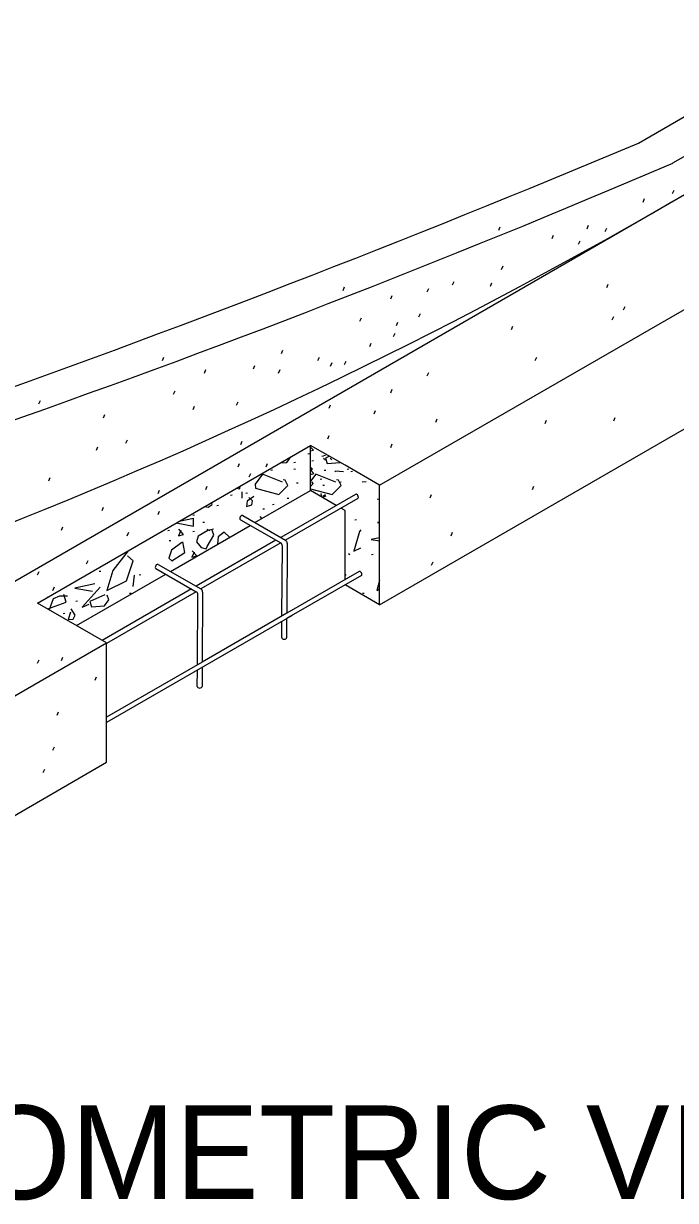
# Model space of a CAD drawing. Extents: x 1007 to 1035.5, y 1000.5 to 1021.5.
# Drawn here: x 1026.109 to 1027.778, y 1003.744 to 1006.76 of the extents above; entities that cross this region are included whole.
import ezdxf

# ---------------------------------------------------------------- set-up
doc = ezdxf.new("R2010")
doc.units = 0
doc.layers.add('Level 1', color=7, linetype='Continuous')

msp = doc.modelspace()

# ---------------------------------------------------------------- linework, layer by layer
at = {"layer": 'Level 1'}
for p, q in [((1027.6836, 1006.4534), (1028.2139, 1006.7596)), ((1027.7718, 1006.4023), (1028.3023, 1006.7086)), ((1024.3262, 1004.3151), (1028.3023, 1006.6108)), ((1027.7709, 1006.3238), (1027.7748, 1006.3324)), ((1027.0206, 1005.5767), (1028.2824, 1006.3052)), ((1027.6955, 1006.3023), (1027.6993, 1006.3109)), ((1027.3258, 1006.2304), (1027.3296, 1006.2391)), ((1027.5519, 1006.234), (1027.5558, 1006.2427)), ((1027.4622, 1006.2089), (1027.466, 1006.2176)), ((1027.5986, 1006.2268), (1027.6024, 1006.2355)), ((1027.5303, 1006.1945), (1027.5342, 1006.2032)), ((1027.3329, 1006.1298), (1027.3368, 1006.1385)), ((1027.2073, 1006.0903), (1027.2111, 1006.099)), ((1027.3042, 1006.0868), (1027.308, 1006.0954)), ((1027.6022, 1006.0832), (1027.606, 1006.0918)), ((1026.9272, 1006.076), (1026.931, 1006.0847)), ((1027.0493, 1006.0544), (1027.0531, 1006.0631)), ((1027.1426, 1006.0724), (1027.1464, 1006.0811)), ((1027.6453, 1006.0257), (1027.6491, 1006.0343)), ((1026.9703, 1005.997), (1026.9741, 1006.0057)), ((1027.0206, 1005.2704), (1028.2838, 1005.9998)), ((1027.1211, 1006.0078), (1027.1249, 1006.0164)), ((1027.6165, 1006.0005), (1027.6203, 1006.0092)), ((1027.0637, 1005.9862), (1027.0675, 1005.9948)), ((1027.358, 1005.9753), (1027.3618, 1005.984)), ((1026.9954, 1005.9323), (1026.9993, 1005.9409)), ((1027.0564, 1005.9574), (1027.0603, 1005.9661)), ((1026.7693, 1005.9143), (1026.7731, 1005.923)), ((1026.4641, 1005.8963), (1026.4679, 1005.905)), ((1026.6974, 1005.8748), (1026.7013, 1005.8835)), ((1026.8626, 1005.8964), (1026.8664, 1005.9051)), ((1026.8949, 1005.882), (1026.8988, 1005.8907)), ((1026.9308, 1005.8856), (1026.9346, 1005.8943)), ((1027.4191, 1005.8963), (1027.4229, 1005.905)), ((1026.5718, 1005.8641), (1026.5756, 1005.8728)), ((1026.762, 1005.8641), (1026.7658, 1005.8728)), ((1027.1426, 1005.8568), (1027.1464, 1005.8655)), ((1026.4928, 1005.8102), (1026.4966, 1005.8188)), ((1027.0493, 1005.8138), (1027.0531, 1005.8224)), ((1026.1481, 1005.785), (1026.1519, 1005.7937)), ((1026.6543, 1005.7814), (1026.6582, 1005.7901)), ((1026.3133, 1005.7491), (1026.3171, 1005.7578)), ((1026.543, 1005.7707), (1026.5468, 1005.7793)), ((1026.8913, 1005.7743), (1026.8952, 1005.7829)), ((1027.0062, 1005.7598), (1027.01, 1005.7685)), ((1027.1642, 1005.7383), (1027.168, 1005.747)), ((1027.4442, 1005.7348), (1027.448, 1005.7434)), ((1027.6201, 1005.7419), (1027.6239, 1005.7506)), ((1026.8878, 1005.6953), (1026.8916, 1005.7039)), ((1026.1444, 1005.2748), (1026.8438, 1005.6787)), ((1026.2953, 1005.6665), (1026.2992, 1005.6752)), ((1026.3707, 1005.6845), (1026.3745, 1005.6932)), ((1026.6651, 1005.6808), (1026.6689, 1005.6895)), ((1026.9322, 1005.6277), (1026.8438, 1005.6787)), ((1026.8438, 1005.563), (1026.8438, 1005.6787)), ((1027.0493, 1005.6737), (1027.0531, 1005.6823)), ((1026.6579, 1005.6234), (1026.6618, 1005.6321)), ((1026.6867, 1005.5983), (1026.6905, 1005.6069)), ((1026.7298, 1005.6234), (1026.7336, 1005.6321)), ((1027.0206, 1005.5767), (1026.9322, 1005.6277)), ((1026.1733, 1005.5875), (1026.1771, 1005.5962)), ((1027.0206, 1005.2704), (1027.0206, 1005.5767)), ((1026.4533, 1005.5552), (1026.4571, 1005.5638)), ((1026.5753, 1005.5659), (1026.5792, 1005.5746)), ((1026.7013, 1005.4808), (1026.8438, 1005.563)), ((1026.9587, 1005.5533), (1026.7672, 1005.4428)), ((1026.9096, 1005.525), (1026.8438, 1005.563)), ((1027.1498, 1005.5443), (1027.1537, 1005.553)), ((1027.4119, 1005.5659), (1027.4158, 1005.5746)), ((1026.3097, 1005.512), (1026.3135, 1005.5207)), ((1026.9647, 1005.543), (1026.7792, 1005.4358)), ((1026.9322, 1005.512), (1026.9216, 1005.5181)), ((1026.4533, 1005.5013), (1026.4571, 1005.5099)), ((1026.6643, 1005.4883), (1026.7672, 1005.4289)), ((1026.6702, 1005.4987), (1026.7792, 1005.4358)), ((1026.9322, 1005.335), (1026.9322, 1005.512)), ((1026.2056, 1005.4618), (1026.2094, 1005.4704)), ((1026.3743, 1005.4474), (1026.3782, 1005.4561)), ((1026.4848, 1005.3558), (1026.6893, 1005.4738)), ((1027.2037, 1005.4473), (1027.2075, 1005.456)), ((1026.7552, 1005.4358), (1026.5507, 1005.3178)), ((1026.7672, 1005.4289), (1026.5627, 1005.3108)), ((1026.7837, 1005.428), (1026.7826, 1005.2486)), ((1026.7705, 1005.2417), (1026.7717, 1005.4212)), ((1026.2702, 1005.3755), (1026.274, 1005.3842)), ((1026.4537, 1005.3737), (1026.5627, 1005.3108)), ((1027.1534, 1005.3719), (1027.1573, 1005.3806)), ((1026.1445, 1005.3468), (1026.1483, 1005.3555)), ((1026.2445, 1005.2171), (1026.4728, 1005.3488)), ((1026.4478, 1005.3633), (1026.5507, 1005.3039)), ((1026.9738, 1005.3451), (1026.7825, 1005.2348)), ((1026.9678, 1005.3555), (1026.7826, 1005.2486)), ((1026.184, 1005.3073), (1026.1878, 1005.316)), ((1026.5387, 1005.3108), (1026.3104, 1005.1791)), ((1027.0206, 1005.2704), (1026.9324, 1005.3213)), ((1026.3212, 1005.1728), (1026.1444, 1005.2748)), ((1026.5507, 1005.3039), (1026.3212, 1005.1714)), ((1026.5541, 1005.1167), (1026.5552, 1005.2962)), ((1026.5672, 1005.303), (1026.5661, 1005.1236)), ((1026.7826, 1005.2486), (1026.5661, 1005.1236)), ((1026.7963, 1005.2427), (1026.3212, 1004.9684)), ((1026.7702, 1005.1858), (1026.7704, 1005.2278)), ((1026.7825, 1005.2347), (1026.7823, 1005.1858)), ((1024.8358, 1004.3153), (1026.3212, 1005.1728)), ((1026.3212, 1004.8667), (1026.3212, 1005.1728)), ((1026.1445, 1005.1205), (1026.1483, 1005.1292)), ((1026.2056, 1005.1277), (1026.2094, 1005.1363)), ((1026.5661, 1005.1236), (1026.3212, 1004.9823)), ((1026.5537, 1005.0608), (1026.5539, 1005.1028)), ((1026.566, 1005.1097), (1026.5658, 1005.0608)), ((1026.2918, 1005.0774), (1026.2956, 1005.0861)), ((1026.1948, 1004.9876), (1026.1986, 1004.9963)), ((1026.184, 1004.8978), (1026.1878, 1004.9065)), ((1024.836, 1004.0092), (1026.3212, 1004.8667)), ((1026.1589, 1004.8403), (1026.1628, 1004.849))]:
    msp.add_line(p, q, dxfattribs=at)
for points in [[(1026.8447, 1005.6763), (1026.8438, 1005.6746)], [(1026.8438, 1005.6644), (1026.8511, 1005.6662), (1026.8438, 1005.6744)], [(1026.7663, 1005.6339), (1026.7832, 1005.6353), (1026.7935, 1005.6496)], [(1026.8408, 1005.6569), (1026.8365, 1005.6563)], [(1026.8516, 1005.6391), (1026.8473, 1005.6386)], [(1026.8765, 1005.6509), (1026.8722, 1005.6503)], [(1026.8823, 1005.641), (1026.877, 1005.6453)], [(1026.8817, 1005.6528), (1026.8774, 1005.6523)], [(1026.8921, 1005.6508), (1026.8823, 1005.6463), (1026.886, 1005.6324), (1026.9194, 1005.6351)], [(1026.8983, 1005.6419), (1026.8935, 1005.6458)], [(1026.7465, 1005.615), (1026.7423, 1005.6145)], [(1026.8054, 1005.6347), (1026.8012, 1005.6341)], [(1026.8054, 1005.6176), (1026.8012, 1005.6171)], [(1026.8438, 1005.6162), (1026.849, 1005.6174), (1026.8438, 1005.6233)], [(1026.846, 1005.6168), (1026.8438, 1005.6123)], [(1026.8438, 1005.6045), (1026.8524, 1005.6067), (1026.8438, 1005.6164)], [(1026.8829, 1005.6148), (1026.8787, 1005.6143)], [(1026.9283, 1005.6112), (1026.9079, 1005.6128), (1026.9062, 1005.6113)], [(1026.9418, 1005.6174), (1026.9376, 1005.6169)], [(1026.9511, 1005.6116), (1026.9468, 1005.6111)], [(1026.7717, 1005.5848), (1026.7205, 1005.605), (1026.7018, 1005.5794), (1026.7029, 1005.5693), (1026.7627, 1005.5528), (1026.7856, 1005.5762), (1026.7787, 1005.5895), (1026.7733, 1005.5906)], [(1026.8119, 1005.5823), (1026.8077, 1005.5818)], [(1026.9082, 1005.5846), (1026.8569, 1005.6048), (1026.8438, 1005.5869)], [(1026.8438, 1005.5678), (1026.8991, 1005.5526), (1026.922, 1005.576), (1026.9151, 1005.5893), (1026.9098, 1005.5904)], [(1026.8438, 1005.573), (1026.8503, 1005.5808), (1026.8471, 1005.5851)], [(1026.8725, 1005.592), (1026.8683, 1005.5914)], [(1026.8791, 1005.5763), (1026.8748, 1005.5758)], [(1026.9223, 1005.5841), (1026.918, 1005.5836)], [(1026.9863, 1005.5855), (1026.9757, 1005.5842)], [(1026.6431, 1005.5508), (1026.6388, 1005.5503)], [(1026.6543, 1005.5692), (1026.6629, 1005.5677), (1026.6631, 1005.5743)], [(1026.6683, 1005.5438), (1026.6687, 1005.5598)], [(1026.6823, 1005.5561), (1026.6781, 1005.5556)], [(1026.6986, 1005.5479), (1026.6816, 1005.5357), (1026.6799, 1005.5223), (1026.6933, 1005.5266), (1026.6949, 1005.5368), (1026.6858, 1005.5448)], [(1026.872, 1005.5468), (1026.8716, 1005.5493), (1026.8711, 1005.5553)], [(1026.8829, 1005.5488), (1026.8745, 1005.5453)], [(1026.8748, 1005.5483), (1026.8823, 1005.5526)], [(1026.5723, 1005.5219), (1026.5813, 1005.5202), (1026.5919, 1005.5271), (1026.5899, 1005.5321)], [(1026.6078, 1005.5247), (1026.6035, 1005.5242)], [(1026.7256, 1005.5155), (1026.7213, 1005.515)], [(1026.7504, 1005.5273), (1026.7462, 1005.5268)], [(1026.7884, 1005.543), (1026.7841, 1005.5425)], [(1027.0188, 1005.5409), (1027.0145, 1005.5404)], [(1026.4996, 1005.4799), (1026.5438, 1005.4721), (1026.5443, 1005.4923)], [(1026.5443, 1005.4918), (1026.5069, 1005.4841)], [(1026.5463, 1005.4998), (1026.542, 1005.4993)], [(1026.7193, 1005.4912), (1026.7147, 1005.4964)], [(1026.72, 1005.4933), (1026.7188, 1005.4908)], [(1026.9615, 1005.4878), (1026.9573, 1005.4873)], [(1026.4821, 1005.4605), (1026.4778, 1005.46)], [(1026.5118, 1005.4605), (1026.5055, 1005.4472), (1026.5183, 1005.4503), (1026.5065, 1005.4637)], [(1026.5069, 1005.4841), (1026.5068, 1005.4841)], [(1026.5463, 1005.4579), (1026.542, 1005.4574)], [(1026.5952, 1005.4637), (1026.5802, 1005.461), (1026.5562, 1005.446), (1026.5514, 1005.4317), (1026.5637, 1005.4167), (1026.5764, 1005.4135), (1026.5791, 1005.4199), (1026.5957, 1005.4487), (1026.5914, 1005.4615)], [(1026.5724, 1005.4815), (1026.5682, 1005.4809)], [(1026.5781, 1005.4642), (1026.5855, 1005.461)], [(1026.6363, 1005.4433), (1026.6223, 1005.4562), (1026.6074, 1005.4444), (1026.6055, 1005.4255)], [(1026.9327, 1005.4603), (1026.9322, 1005.4603)], [(1026.9722, 1005.4623), (1026.9692, 1005.4585), (1026.9543, 1005.4078), (1026.9722, 1005.4165)], [(1027.0206, 1005.4808), (1027.0153, 1005.4811), (1027.0206, 1005.4803)], [(1026.5141, 1005.43), (1026.4873, 1005.4103), (1026.481, 1005.39), (1026.4884, 1005.3826), (1026.5221, 1005.4039), (1026.5162, 1005.4317)], [(1026.486, 1005.4343), (1026.4818, 1005.4338)], [(1027.0206, 1005.4422), (1026.9991, 1005.4378), (1027.0206, 1005.434)], [(1026.3764, 1005.4087), (1026.3369, 1005.358), (1026.322, 1005.3073), (1026.3727, 1005.3318), (1026.3898, 1005.3826), (1026.3753, 1005.3959)], [(1026.5459, 1005.4055), (1026.5395, 1005.3922), (1026.5523, 1005.3954), (1026.5406, 1005.4088)], [(1026.9439, 1005.3984), (1026.9413, 1005.4005)], [(1027.0043, 1005.3988), (1027.0001, 1005.3983)], [(1026.3067, 1005.3558), (1026.3024, 1005.3553)], [(1026.3898, 1005.3173), (1026.3928, 1005.3458)], [(1026.4088, 1005.3467), (1026.4045, 1005.3461)], [(1026.9353, 1005.3467), (1026.9322, 1005.3453)], [(1026.2913, 1005.3239), (1026.2396, 1005.3133), (1026.2852, 1005.3052)], [(1026.3049, 1005.3158), (1026.259, 1005.2646), (1026.2767, 1005.2717)], [(1026.4261, 1005.3219), (1026.4263, 1005.322)], [(1027.0206, 1005.3327), (1027.0131, 1005.3072), (1027.0206, 1005.3108)], [(1026.1465, 1005.2736), (1026.1466, 1005.2761)], [(1026.1709, 1005.2898), (1026.1703, 1005.2898)], [(1026.1707, 1005.2597), (1026.2176, 1005.2772), (1026.2118, 1005.2969)], [(1026.2208, 1005.2926), (1026.2011, 1005.2921), (1026.1845, 1005.2857), (1026.1744, 1005.2575)], [(1026.2468, 1005.2793), (1026.2426, 1005.2788)], [(1026.3167, 1005.2962), (1026.2788, 1005.2786), (1026.2825, 1005.2648), (1026.3161, 1005.2674), (1026.3273, 1005.2828), (1026.3225, 1005.2951)], [(1026.3839, 1005.2995), (1026.3797, 1005.299)], [(1026.9812, 1005.2996), (1026.9769, 1005.299)], [(1026.2142, 1005.2479), (1026.2098, 1005.2474)], [(1026.2288, 1005.251), (1026.2229, 1005.2328), (1026.2358, 1005.2334), (1026.2405, 1005.2441), (1026.2304, 1005.2601)], [(1026.2633, 1005.2279), (1026.2623, 1005.2278)]]:
    msp.add_lwpolyline(points, dxfattribs=at)
for centre, radius, start, end in [((1014.9041, 1036.8254), 32.9511, 286.12945, 292.81963), ((1016.9691, 1031.6036), 27.4191, 285.23405, 293.20269), ((1021.3286, 1017.3982), 12.8291, 281.85125, 300.14798), ((1026.9602, 1005.5507), 0.003, 60.0378, 119.8969), ((1026.9572, 1005.5455), 0.00903, 0, 60.3008), ((1026.9632, 1005.5455), 0.003, 300.1558, 0), ((1026.6716, 1005.491), 0.00903, 120.0184, 180), ((1026.6655, 1005.491), 0.003, 180, 245.6081), ((1026.6685, 1005.4962), 0.003, 55.299, 119.7449), ((1026.7627, 1005.4211), 0.009, 0, 60.0464), ((1026.7747, 1005.428), 0.009, 0, 60.0464), ((1026.4551, 1005.366), 0.00903, 120.0184, 180), ((1026.449, 1005.366), 0.003, 180, 245.6081), ((1026.452, 1005.3712), 0.003, 55.299, 119.7449), ((1026.9693, 1005.3528), 0.003, 60.0378, 119.8969), ((1026.9662, 1005.3476), 0.00903, 0, 60.3008), ((1026.9723, 1005.3477), 0.003, 300.1558, 0), ((1026.5582, 1005.303), 0.009, 0, 60.0464), ((1026.5462, 1005.2961), 0.009, 0, 60.0464), ((1026.7732, 1005.1858), 0.00298, 179.3049, 239.9965), ((1026.7793, 1005.1858), 0.00298, 300.1735, 2.9389), ((1026.7762, 1005.191), 0.00902, 239.9667, 300.2032), ((1026.5567, 1005.0608), 0.00298, 179.3049, 239.9965), ((1026.5597, 1005.066), 0.00902, 239.9667, 300.2032), ((1026.5628, 1005.0608), 0.00298, 300.1735, 2.9389)]:
    msp.add_arc(centre, radius, start, end, dxfattribs=at)

# ---------------------------------------------------------------- texts
msp.add_text('ISOMETRIC VIEW', height=0.24, dxfattribs=at).set_placement((1025.6769, 1003.7475))

doc.saveas('drawing.dxf')
